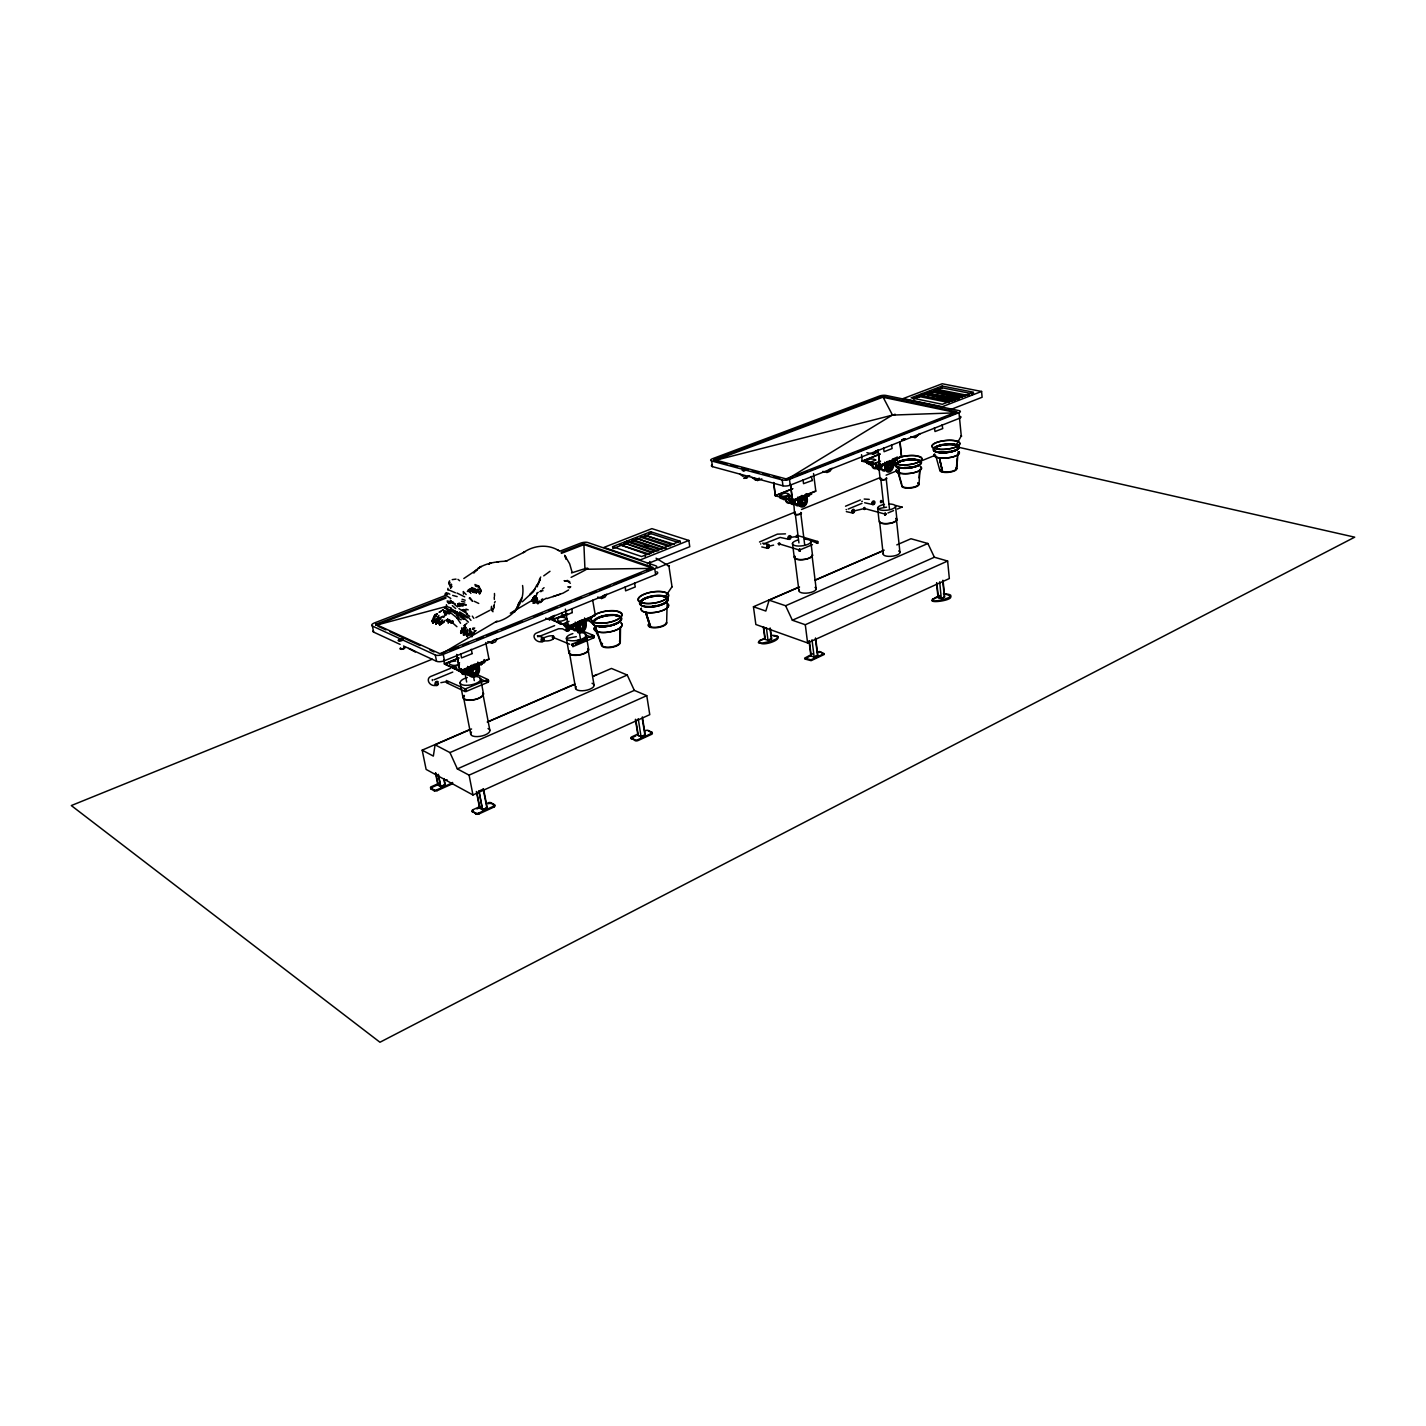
<?xml version="1.0" encoding="UTF-8"?>
<svg xmlns="http://www.w3.org/2000/svg" width="1426" height="1426" viewBox="0 0 1426 1426"><rect width="100%" height="100%" fill="white"/><g stroke="black" fill="none" stroke-linecap="round" stroke-linejoin="round"><path stroke-width="1.5" d="M463.86 627.155L465.5 627.725L465.233 626.21M467.371 636.638L468.013 633.572L466.872 634.285L467.371 636.638L468.013 633.572L466.694 635.176M619.882 641.914L620.114 627.315M620.292 642.235L620.524 627.44M666.637 623.215L667.208 600.542M534.803 601.006L533.413 600.97L533.574 598.207L534.465 602.806L535.374 599.134L537.032 597.975C540.721 610.292 530.686 595.23 532.005 601.326L533.021 598.67L532.005 601.326M534.518 596.87L534.803 595.783L533.181 597.94L534.839 595.765L534.714 596.852M467.051 636.424L467.336 633.394L467.068 634.32M437.586 618.831L437.657 617.066M471.97 634.392L472.042 636.477L472.38 633.875L470.491 633.732L469.796 631.183L472.042 636.477L471.863 633.358L468.708 635.051L466.872 634.107L468.726 633.821M463.45 634.909L463.913 632.11L464.929 633.126L463.61 635.283L463.913 632.11M534.394 600.257L535.089 597.601L533.288 598.938M537.103 601.897L537.869 603.43L537.335 601.843M449.653 613.929L447.247 613.376L447.39 611.326L445.233 611.219L450.527 613.305L447.728 611.629L445.732 613.055L446.463 614.695M472.487 629.276L473.165 627.814M465.464 632.235L465.536 631.183M467.336 631.201L467.478 629.276L466.765 630.809M432.078 620.221L431.971 621.629L433.183 618.973M919.057 477.942L919.663 469.528M918.968 484.573L920.037 469.653M956.383 468.441L957.202 458.031M956.739 468.762L958.076 451.846M441.507 616.763L438.994 620.221L439.493 623.643L438.192 623.198L438.335 621.362M464.502 632.306L463.61 635.283L464.413 629.846M469.528 634.837L469.047 630.292L470.224 628.634L469.831 631.486M476.89 592.146L474.68 588.564M496.052 622.003C512.629 618.082 525.338 603.501 522.576 585.516M441.133 617.725L438.923 620.363L438.762 622.788L440.456 624.214L441.49 620.114M435.803 616.246C439.03 613.216 431.294 619.169 434.431 620.399L435.215 621.968L437.301 621.433M436.998 618.795L437.122 621.273M461.222 630.898L460.83 633.376L461.792 630.256L460.83 633.376L460.634 632.164M476.676 591.594L476.355 589.58M445.304 593.947L446.409 593.145L447.586 594.321M592.218 636.852L594.196 635.871L593.733 637.85L572.949 646.584C570.257 641.86 574.928 648.652 571.879 644.249L592.824 635.479L593.929 637.529L592.539 637.672M532.985 598.991L533.074 600.114M441.187 624.214L442.63 619.918M437.016 614.178L435.162 614.962L437.39 613.733M458.388 605.979L457.924 603.751L459.297 603.358M436.249 616.709L435.821 615.64M471.578 728.989L435.09 744.8L433.344 756.101L422.185 750.147L468.922 729.916M465.5 627.725L465.268 629.151L465.945 627.565M537.032 597.975L536.568 602.146L538.422 601.701M437.408 621.968L435.964 624.16L435.732 622.021C439.208 619.918 434.556 624.695 437.212 622.182M491.881 610.809L494.341 607.423M440.01 619.33L439.939 617.315L439.03 618.973M535.855 602.503L533.93 602.022L533.324 603.323L534.001 601.309M436.677 623.269L435.821 622.467L436.944 621.237L436.231 624.142M461.846 627.743L461.578 631.415M439.547 624.303L439.814 621.95L440.901 622.699L439.885 624.962L440.42 621.986L439.547 624.927L439.155 623.322M463.557 627.743L462.826 631.95L464.323 632.538M535.552 597.227L537.049 593.751M465.036 629.65L465.553 634.606L468.441 633.821M434.021 620.31L433.076 623.269L434.021 620.31L435.215 621.968M591.077 618.296L584.963 620.863M468.512 591.612L469.903 589.384L474.751 589.776M462.594 671.593L463.129 673.571L464.823 672.519M491.524 606.353L491.132 609.758M533.431 601.736L534.162 600.613M531.916 601.041L532.522 598.991M450.527 588.154L451.65 586.336M460.919 633.269L461.204 632.306M769.131 600.168L765.815 611.041L753.445 606.745L755.851 624.499L807.597 642.948L949.342 578.546L947.63 561.042L934.369 557.227L792.357 620.239L785.601 605.747L769.131 600.168L799.54 586.995M768.864 546.835L767.206 546.568L768.454 545.481M464.769 689.239L465.981 691.521L488.262 682.163L488.209 680.648L487.157 679.774L464.876 689.115L465.981 691.521M486.694 680.826C488.245 677.243 490.241 683.143 486.997 681.985M484.626 662.466L484.198 659.578L484.412 662.609L478.138 664.997L477.639 662.324L478.601 664.997M533.609 597.28L534.803 595.783M452.719 620.88L450.366 622.378L449.653 619.971L449.279 622.182L448.655 620.221M535.641 595.997L533.36 598.011L534.625 596.318M437.818 683.91C436.32 686.904 434.342 681.147 437.319 682.394M533.36 598.011L535.356 596.442M435.696 620.417L436.071 619.49M666.334 548.35L636.21 538.208L665.853 548.636M538.172 583.608L540.365 579.223L537.477 584.553L538.636 583.555M432.827 622.075L434.146 620.542L432.916 623.144M446.463 619.882L447.372 619.597L446.819 621.219L447.051 619.953L448.851 620.043M434.538 617.28L433.557 619.704M438.887 615.355L435.821 622.467M476.302 586.549C478.78 584.268 480.615 589.491 481.043 591.398L480.241 592.877M811.679 494.162L806.813 496.159M443.718 617.387L445.465 614.535M566.051 580.863L564.108 580.685L569.651 581.505M449.636 584.607L449.618 582.396M533.324 603.323L534.197 602.182M494.483 602.948L495.161 601.487M784.817 498.904C773.872 499.546 783.819 489.581 789.166 494.448M514.911 611.861L519.207 602.61L516.675 608.884L513.004 612.449M471.133 635.016L471.863 636.566L472.024 633.928M467.336 591.523C468.887 586.888 474.822 589.544 477.621 591.523M886.116 478.316C886.134 480.277 879.076 480.17 881.66 478.316M466.445 632.235L466.962 631.183L466.872 634.107M539.224 579.936L540.704 577.013M434.609 615.925L433.361 619.009L434.36 620.488M881.963 502.059C879.664 504.679 880.181 498.298 882.017 501.257M445.732 613.055L447.372 611.451M536.889 584.91L533.36 591.558L522.273 601.825M492.398 609.722L492.059 608.153L492.968 611.772M568.867 629.739L566.692 629.739L568.225 628.1M533.181 597.94L534.768 596.621M491.863 643.322L493.449 640.381L497.068 638.901L495.482 641.86L491.863 643.322L487.781 641.557M535.766 596.407L536.408 595.248M444.52 614.036L444.573 611.736L445.892 611.665L443.878 611.79M442.131 623.019L445.215 620.328M433.754 616.478L435.251 614.356M518.422 603.768L521.56 598.171M549.58 619.775L551.274 616.834L554.75 615.408L553.056 618.349L549.58 619.775L545.712 618.224M442.381 617.244L443.094 616.032M533.627 601.13L533.52 602.342M601.647 598.528L603.43 595.569L606.799 594.214L604.998 597.155L601.647 598.528L597.708 597.048M471.863 633.358L471.863 636.566M465.553 634.606L463.45 632.984L464.038 632.003M493.539 605.961L494.341 604.535M665.086 597.013L672.02 586.746L668.901 566.051L656.067 558.19M537.673 585.052L537.299 586.799M645.247 555.908L645.283 556.8M447.924 588.314L447.871 589.972M475.981 591.327L476.837 590.043M479.956 593.269L480.776 589.74M827.009 472.469L829.148 469.475L832.035 468.334L829.896 471.329L827.009 472.469L822.82 471.4M625.248 586.852L625.586 590.845L635.265 586.959L634.534 582.931M493.646 606.549L494.287 605.818M873.229 454.181L875.421 451.186L878.202 450.081L876.01 453.076L873.229 454.181L866.883 452.648M915.064 437.622L920.02 433.575L915.064 437.622L910.804 436.641M561.862 612.681L562.094 617.173L572.147 612.574M472.559 588.261L471.935 587.583M461.168 632.681L462.487 631.468M589.045 620.88L589.152 620.773M875.778 465.482L875.956 465.375A4.973 3.565 -75.7 0 0 879.967 468.637M558.76 550.596C547.78 543.787 533.752 545.32 523.378 552.575L524.857 551.826L505.963 561.238C498.957 561.327 480.152 562.913 473.878 573.127M569.954 587.655L570.721 586.692M875.511 463.058L880.537 461.151M447.907 682.27L446.142 682.377L446.356 680.505L466.48 689.453M894.708 461.614L895.171 459.635L892.569 460.669L892.712 461.971L894.708 461.614L894.565 460.331M881.714 466.837L881.571 465.536L878.149 465.553L879.699 467.193L881.714 466.837L882.177 464.84M464.716 629.205L465.625 628.171M872.623 464.609L873.104 462.612L869.094 463.307L870.626 464.947L872.623 464.609L872.48 463.307M869.094 463.307L869.7 462.63L869.236 464.609M790.378 538.226L788.525 537.638L790.361 536.818M463.7 604.891C455.108 606.531 461.186 601.059 466.32 605.105L463.682 604.571M400.528 648.188L402.471 649.097L404.36 647.511M470.491 633.732L470.188 630.239M808.756 496.141L809.291 494.073L808.756 496.141L806.688 496.515L806.51 493.663M466.32 691.022L464.947 691.503L446.605 682.769M791.27 500.366L795.458 499.635L794.906 501.72L791.448 501.702L791.983 499.617L791.448 501.702M462.042 630.577L461.151 631.522L462.363 631.13M474.501 632.271L474.092 633.714L471.4 634.517M782.375 497.888L783.908 499.581L786.689 498.476M534.982 589.259L529.759 594.695L534.073 590.382M473.628 633.91L474.056 632.734M572.949 646.584L572.04 644.195M765.245 637.885C739.221 650.702 797.633 636.192 771.092 635.283M565.783 625.444L565.623 625.764A5.49 4.367 -67.8 0 1 564.696 623.447M435.126 621.13L433.361 622.324L434.467 621.183M759.327 641.415C759.719 648.563 788.614 637.761 773.516 635.8M444.252 622.075L441.4 623.928M535.089 597.601L534.429 598.777M457.799 604.499L459.404 606.424L459.029 603.982M446.178 606.317L451.436 608.136M759.505 542.005L777.366 534.144L785.494 533.859M585.64 621.005L587.904 620.613L588.617 618.296M571.844 627.244L572.575 624.927L571.844 627.244L568.279 627.137L565.356 609.098M899.146 475.304L899.36 475.232M447.247 613.376L448.174 612.503M563.466 623.893L559.919 623.786L560.899 622.859M448.869 603.679L449.921 602.004L448.299 601.095M539.705 602.806L542.433 601.006M481.4 664.659L482.202 662.234L481.4 664.659L479.047 665.086M464.27 625.479L466.962 623.269M464.163 671.789L465.001 669.347L464.163 671.789L461.792 672.216L444.431 664.017L443.7 659.739M460.545 671.646L461.668 670.63M453.628 666.922L452.505 667.903L452.238 666.477L453.753 668.491L456.106 668.063M535.178 601.398L533.841 602.325M515.677 609.971L518.565 607.405M474.769 571.683L477.175 569.544L463.806 578.528M475.678 570.863L477.175 569.544M542.29 589.188L544.055 587.708M892.712 459.136L897.275 457.176L897.364 459.814M942.087 424.77L942.746 428.584L935.01 431.525L934.404 427.8M467.496 635.319L468.441 634.374L467.443 633.928M540.846 601.469L537.121 602.556L538.012 602.36M474.698 627.939L473.521 629.436L472.897 628.741M777.58 637.315L777.473 636.406M811.269 476.444L812.339 480.509M543.734 575.872L549.99 571.291M571.808 608.635L572.254 612.663M745.976 470.152L745.531 469.314M568.582 589.954L563.02 593.18L546.871 598.599M464.074 625.693L465.179 624.927M464.02 633.483L464.929 633.126L463.503 633.607M541.381 599.651L542.807 598.884M939.253 449.404A14.171 4.421 -5.8 0 0 960.001 443.433A14.171 4.421 -5.8 0 0 938.486 441.775A14.171 4.421 -5.8 0 0 939.253 449.404L939.306 449.261A13.779 4.296 -5.8 0 0 959.466 444.288A13.779 4.296 -5.8 0 0 943.263 440.884A13.779 4.296 -5.8 0 0 934.173 448.174L939.306 449.261M569.224 587.601L570.168 586.977M442.933 609.865L439.065 612.342L440.794 611.451M644.178 603.376L644.427 603.216A15.151 5.544 -8.8 0 0 667.725 597.191A15.151 5.544 -8.8 0 0 652.448 592.04A15.151 5.544 -8.8 0 0 639.579 601.576L644.427 603.216M544.393 599.383L546.318 598.171M450.812 623.198L452.149 622.342M535.035 602.681L536.372 601.843M471.578 591.237L475.232 590.631M460.687 631.896L461.774 630.328M786.029 478.886L786.136 479.867L892.07 415.251L895.332 414.396L714.283 460.616L714.141 459.671L882.658 396.339L956.935 411.829L786.029 478.886L714.141 459.671M433.593 619.847L432.185 621.629L433.433 619.401M897.168 457.354L897.417 459.778L892.551 461.596L892.32 459.315M441.953 653.589L497.032 621.076M510.33 613.216L533.128 599.758M571.113 577.334C596.549 564.625 589.704 567.138 571.505 572.931M566.782 618.937C553.021 626.388 556.265 612.645 566.853 618.777M937.185 389.387L937.435 388.514L937.185 389.387L968.931 395.608M845.511 506.212L860.431 499.973M955.563 400.011L923.656 393.95L955.313 400.902M934.119 390.599L963.281 396.464M465.036 627.761L463.557 632.894M917.257 396.125L948.843 402.56M640.916 537.21L640.88 536.265L640.702 537.228L668.028 546.176M939.823 595.426C911.731 608.421 970.696 595.141 943.406 593.786M939.912 596.246C913.282 606.496 966.079 599.722 946.151 594.392M565.748 580.863L567.601 580.418M811.216 655.354L804.745 658.99L811.109 660.666L824.246 654.463L819.79 651.593L817.027 651.807M813.087 653.607L804.62 658.152L811.002 659.81L824.139 653.625L819.79 651.593M475.856 617.69L489.849 610.328M536.764 593.127L538.279 592.36M653.571 552.575L624.107 542.95L651.468 552.789M949.93 401.686L920.572 395.697L952.158 401.205M746.654 477.977L746.921 477.05M476.373 791.573L479.617 808.168L482.558 809.808L486.836 807.686L483.2 789.006M936.561 583.02L938.005 597.53L941.32 598.546L944.368 597.031L942.711 580.435M482.558 809.808L487.193 807.669L483.574 788.988L478.922 791.091L482.558 809.808L478.993 790.913M635.372 719.435L637.957 735.406L641.058 736.814L645.229 734.889L642.36 716.904M936.882 583.002L938.326 597.512L941.32 598.439L944.689 596.995L943.049 580.418M480.437 806.314L473.04 809.701A2.246 0.998 -12.1 0 0 472.363 811.216L475.874 813.176A2.246 0.998 -12 0 0 478.922 812.98L493.752 806.136A2.228 0.98 -11.8 0 0 494.412 804.638L490.865 802.713A2.228 0.98 -11.8 0 0 487.835 802.909L488.013 803.836M637.529 734.194L631.825 736.832A2.103 0.891 -9.6 0 0 631.379 738.151L635.087 739.844A2.103 0.909 -9.5 0 0 638.01 739.648L651.379 733.481A2.103 0.891 -9.3 0 0 651.789 732.162L648.046 730.486A2.103 0.891 -9.4 0 0 645.158 730.7M472.363 811.216L476.07 814.103A2.246 0.998 -12 0 0 479.1 813.889L493.931 807.063A2.228 0.98 -11.8 0 0 494.59 805.565L494.412 804.638M631.379 738.151L635.23 740.736A2.103 0.909 -9.5 0 0 638.153 740.522L651.522 734.372A2.103 0.891 -9.3 0 0 651.932 733.035L651.789 732.162M476.926 808.934L480.615 807.223M631.522 739.042A2.103 0.891 -9.6 0 1 631.968 737.705L635.764 735.959M422.185 750.147L426.124 769.416L472.969 794.977L649.775 714.658L646.762 695.656L634.32 690.38L627.244 675.033L611.451 668.438L593.198 676.334M462.256 671.753L468.156 669.133M434.877 621.611L435.839 621.914M561.773 623.786L557.299 622.431M452.595 783.587A2.175 0.927 -12.1 0 1 451.846 784.086L437.247 790.61A2.192 0.945 -12.4 0 1 434.306 790.824L430.973 788.97A2.175 0.927 -12.4 0 1 431.704 787.526L438.976 784.282M765.352 638.705L759.398 640.506M768.061 640.238L771.359 638.759L769.969 628.26M435.465 773.017L437.925 785.156L440.705 786.689L445.269 784.656L444.039 778.578M763.266 626.656L764.96 639.258L768.026 640.363L771.698 638.741L770.29 628.242M438.798 783.391L431.508 786.635A2.175 0.927 -12.4 0 0 430.795 788.061L434.11 789.915A2.192 0.927 -12.4 0 0 437.069 789.719L451.668 783.195A2.175 0.927 -12.1 0 0 452.612 782.428M435.09 744.8L449.956 752.589L457.354 768.899L469.083 775.156L646.762 695.656M792.357 620.239L805.298 624.731L947.63 561.042M880.715 466.498L885.065 464.751L884.815 462.184M457.354 768.899L634.32 690.38M871.553 464.288L874.53 463.094M793.676 501.435L794.585 513.806M449.956 752.589L627.244 675.033M785.601 605.747L927.88 543.502L934.369 557.227M487.211 722.002L574.589 684.177M592.877 676.263L596.941 674.498M753.445 606.745L798.4 587.298M814.727 580.222L884.191 550.151M487.781 721.966L574.963 684.23M815.743 579.99L882.605 551.024M896.794 544.892L910.982 538.743L927.88 543.502M486.676 681.396L487.781 680.933M573.537 644.944L571.755 645.087M575.409 644.16L586.639 639.436M592.253 637.083L593.269 636.656M812.446 544.661L799.54 550.08L779.166 543.859M797.045 535.356C799.968 538.475 793.355 537.299 797.045 535.356L817.793 541.541L818.007 543.395L811.18 540.793M886.027 513.699C884.922 517.995 883.657 510.455 885.92 514.358C883.14 517.388 886.134 510.437 885.19 514.126L864.477 508.494L853.211 511.168M887.917 512.986L893.549 510.615M897.328 509.046L901.909 507.103L895.671 505.446M615.907 615.693A13.993 5.223 -9.4 0 1 618.385 616.335L618.581 616.264A14.242 5.312 -9.4 0 0 616.068 615.604A13.707 5.116 -9.4 0 0 601.13 617.03A13.707 5.116 -9.4 0 0 593.626 623.037M458.905 657.974L444.52 663.839L459.885 670.969L488.833 659.026M595.159 615.123L568.172 626.264L552.201 619.847L567.53 613.59M450.438 668.384L432.078 675.924C424.859 677.76 428.976 686.726 435.821 685.443A2.192 1.711 -68.6 0 0 438.459 683.749M452.202 667.635L459.457 664.659M554.625 625.586L537.459 632.645C530.098 634.82 535.926 643.34 542.201 641.664A2.103 1.586 -72 0 0 544.358 639.401M569.01 621.308L565.106 623.002L568.849 624.624M433.932 679.828L452.773 672.074M539.26 636.406L558.725 628.706L562.593 628.813L566.746 631.076M763.427 544.001L780.165 537.406L788.952 539.349M848.22 509.046L861.981 503.36M444.431 664.017L458.815 658.135M567.441 613.768L552.094 620.025L568.368 626.567L595.355 615.426L592.681 600.168M472.291 653.589L461.543 657.921L460.741 653.75M403.54 645.996L436.552 661.308A5.864 2.192 -11.3 0 0 444.484 660.701L655.639 574.642A5.401 1.925 -8.7 0 0 656.691 571.79M896.116 465.767A12.406 3.975 -6.1 0 1 901.25 461.186A12.406 3.975 -6.1 0 1 914.922 459.814L917.471 460.259A12.887 4.118 -6.1 0 1 919.449 460.937M942.55 444.769A13.208 4.153 -5.8 0 0 934.993 451.596L937.381 452.202M450.295 650.577L458.495 647.244M462.594 645.586L468.744 643.09M476.944 639.775L483.075 637.297M487.175 635.622L497.424 631.486M501.524 629.811L522.005 621.522M534.304 616.531L542.504 613.216M548.654 610.738L556.853 607.405M560.953 605.747L571.184 601.594M575.284 599.936L581.434 597.458M589.633 594.125L595.783 591.647M599.883 589.972L610.114 585.836M614.214 584.179L640.862 573.377M647.012 570.899L651.094 569.224M446.623 594.999L374.45 622.93A5.633 1.979 -11.7 0 0 372.382 626.032L435.304 654.98A5.864 2.175 -11.3 0 0 443.236 654.356L654.73 568.635A5.419 1.907 -8.7 0 0 655.782 565.801L587.833 542.522A5.205 1.747 -9.3 0 0 580.685 543.128L560.062 551.113M432.292 659.186L71.3 805.565L379.958 1042.246L1354.7 537.174L958.397 447.229M657.136 568.011L795.334 511.97M801.519 509.474L879.913 477.692M886.099 475.179L896.419 470.99M921.16 460.955L935.599 455.108M647.386 563.769L689.756 546.711L688.847 540.454L651.896 528.636L603.911 547.406L640.345 559.883L688.847 540.454M815.654 490.972L792.393 500.294L790.467 484.929M798.364 499.403L793.622 501.453A3.333 2.478 -74.4 0 1 790.753 499.474M885.011 464.609L884.869 468.067M783.854 498.137L791.626 495.036M680.362 543.163L680.077 541.203L641.647 556.55L612.574 546.675L612.895 548.618L650.987 533.645L678.259 542.486M791.876 496.408C786.35 495.838 788.525 502.879 792.82 501.506M792.731 488.655L775.352 495.553L773.676 482.487L775.227 495.731L792.606 488.833M861.554 454.698L862.142 461.24L879.949 454.181M779.665 495.41L783.979 496.551L789.131 494.572M875.707 460.081L870.858 461.953L866.545 460.972M956.097 445.215L961.267 435.946L959.003 412.684A4.902 1.462 -5.8 0 0 959.003 410.617L886.045 395.448A4.706 1.355 -6.5 0 0 879.432 396.054L712.465 458.726A4.973 1.533 -7.9 0 0 711.681 460.99L712.465 466.641L782.963 485.803A5.187 1.676 -7.3 0 0 790.218 485.161L959.52 418.264A4.902 1.479 -5.8 0 0 960.304 416.392M812.357 480.473L803.533 483.664L803.052 479.813M862.267 461.061L880.074 454.003M462.327 606.121L463.486 605.676M711.681 460.99L782.214 479.938A5.187 1.658 -7.3 0 0 789.487 479.296L959.003 412.684M612.574 546.675L650.684 531.72L680.077 541.203M786.136 479.867L792.321 477.443M796.439 475.821L806.724 471.774M810.841 470.17L854.085 453.183M858.202 451.579L911.731 430.545M917.898 428.121L926.134 424.895M934.369 421.65L944.672 417.622M948.789 416L954.957 413.576M542.967 640.862C545.712 639.044 540.454 637.101 541.987 640.434C556.39 643.572 559.848 630.381 542.45 638.402M949.039 410.171L982.104 397.266L981.587 391.455L942.23 383.754L903.139 398.585L942.265 406.713L981.587 391.455M569.134 587.548L570.329 587.084M446.819 606.317L375.894 625.301L375.68 624.303L445.768 597.138M561.202 552.397L583.876 543.627L653.001 567.405L439.85 653.661L375.68 624.303M375.894 625.301L445.964 598.136M561.363 553.377L584.036 544.589L653.144 568.404M751.805 477.336L755.245 479.813L759.363 478.227M755.245 479.813L757.687 480.491L761.823 478.886M745.638 477.193L749.755 475.607M541.951 600.489L543.573 599.936M434.431 620.399L436.463 619.757L435.696 618.795M942.176 386.036L911.143 397.836L942.336 404.289L973.512 392.203L942.176 386.036L942.336 387.836L973.673 394.022M913.389 398.852L942.336 387.836M913.87 398.781L921.481 395.875L921.285 393.95M553.181 636.192L552.29 637.672L553.431 638.741M650.648 626.852L645.818 612.039L650.719 626.816M648.848 623.911A9.34 3.529 -8.8 0 0 650.238 627.262L650.488 627.315M454.092 668.063L453.236 668.099M560.222 594.232L553.003 596.621M451.685 622.699L453.04 622.217M463.985 633.768L463.949 632.484M449.76 582.2L448.834 583.341L450.83 587.851L451.418 584.125L451.561 585.32M746.208 478.12L747.598 477.443L746.547 476.979M742.964 469.6L744.051 469.386M743.552 469.493L742.18 470.366L743.677 470.651M585.355 620.863L584.517 618.242L585.106 620.898M593.733 637.85L592.467 636.388M784.264 496.498L784.585 498.993M793.212 498.993L788.631 497.924M880.127 464.145C880.305 470.847 881.268 459.885 875.528 463.147M488.102 682.216L486.961 680.345M620.898 613.002L616.478 611.166A15.401 5.722 -9.4 0 0 592.271 616.923A15.401 5.722 -9.4 0 0 606.335 622.752A15.401 5.722 -9.4 0 0 620.898 613.002L621.29 612.877M893.995 461.293A13.939 4.438 -6.2 0 0 910.697 464.306A13.939 4.438 -6.2 0 0 920.18 456.997L920.519 456.908M596.692 633.804L595.48 626.264L589.366 620.97M632.645 539.616L632.199 540.49L632.556 539.581L662.003 549.331M628.367 542.165L628.438 541.185L628.26 542.147L655.586 551.256M649.686 554.233L619.847 544.75L647.315 554.5M620.203 545.338L620.363 544.358M471.311 649.293L472.095 653.482M769.88 545.98L773.605 545.124M745.281 470.509L744.158 470.705M744.479 477.104L745.584 476.979M871.304 464.341L866.937 463.414M465.322 634.071L466.338 634.748M452.22 579.633L456.035 579.099M958.593 399.583L927.025 393.166L958.842 398.71M445.358 593.341L446.409 593.145M962.176 397.373L930.287 391.401L959.823 397.854M440.866 682.68L444.983 681.895M576.3 636.673L566.425 638.491L568.938 653.037M877.863 508.743L886.58 507.175M461.828 671.878L461.632 669.097M565.73 625.818C568.136 628.706 577.744 626.923 575.248 622.11M475.161 585.73L478.031 586.3M624.356 543.68L624.588 542.718M595.765 625.836L595.052 626.638L595.854 625.836A14.242 5.312 -9.4 0 0 612.2 625.354A14.242 5.312 -9.4 0 0 621.201 618.474M818.043 652.377L819.718 652.377M457.924 603.751L460.099 603.43M791.377 537.263L796.867 536.515M744.015 469.314L745.673 469.243M920.643 395.715L920.929 394.895M475.09 630.773L476.159 630.649M584.66 618.278L586.157 624.089M569.669 627.262L569.758 627.262A6.453 5.134 -67.7 0 1 563.377 623.554M506.907 560.846L505.339 561.006L506.658 560.881M449.137 619.597L450.776 621.344L453.218 621.486M864.192 499.047L869.254 499.367M864.619 502.754L872.872 504.572M447.621 609.597L456.142 613.358L464.894 619.294M436.677 622.627L436.053 624.285L435.572 622.841M473.075 592.253L476.052 592.289L474.805 592.414M540.614 590.899L543.003 590.738M903.353 438.78L905.385 439.226L901.678 439.957M883.585 448.049L884.084 451.721L892.106 448.548L891.535 444.876M744.176 470.633L743.071 470.705M745.21 478.298L743.677 478.298M461.632 671.878L460.848 669.15M894.779 415.002L957.024 412.774L882.765 397.23L714.283 460.616L726.957 464.003M903.478 438.709L905.207 439.19L901.909 439.921M587.369 569.224L650.951 568.421M539.812 591.523L541.363 591.523M817.597 541.47C815.779 545.944 818.88 539.616 816.456 543.056M533.306 600.738L534.536 600.756M450.58 611.308L452.202 611.326M875.992 465.66L880.02 466.623L878.131 450.384M567.691 586.924L570.043 587.031L569.081 586.674M461.525 601.309L464.787 602.057M448.406 609.544L444.27 607.939L445.714 608.118M632.288 540.525L659.632 549.598M636.406 538.921L636.691 537.941M674.445 544.322L644.427 535.089L672.074 544.607M644.659 535.677L645.105 534.821M439.048 622.859L440.028 622.948L439.244 623.768L439.083 622.823M449.386 611.772L456.73 617.69L460.545 623.269M478.245 665.033L478.084 662.306M783.64 496.533L784.122 499.047M452.666 595.373L457.158 596.621M940.358 469.332A8.164 2.638 -5.7 0 0 942.639 471.685L944.351 471.935A8.164 2.638 -5.7 0 0 953.37 470.865A8.164 2.638 -5.7 0 0 956.044 467.799M968.931 394.77L968.682 395.644M444.948 607.619L446.178 607.832M450.669 608.563L461.293 614.624M443.076 609.882L444.092 611.184M455.393 592.788L448.031 589.58M463.361 609.526L464.805 609.793M934.28 389.779L965.634 396.018M455.839 661.04C440.295 661.985 456.48 669.293 459.546 662.734M852.748 513.004L846.331 511.631M466.088 610.845L462.345 610.043L465.785 611.843M671.913 586.781L672.288 586.763M960.857 435.857L961.694 436.053M780.182 497.977L779.808 495.214M473.61 589.098L470.669 588.938L469.314 590.382L470.883 593.394M437.158 622.966L438.192 623.198M762.75 543.163L768.507 544.518M761.769 546.924L767.562 548.297M650.452 626.763L652.128 627.155A8.984 3.405 -8.8 0 0 661.004 626.353A8.984 3.405 -8.8 0 0 666.245 622.877M891.303 461.632L892.712 461.971M875.724 459.974C873.175 458.12 864.566 458.53 866.776 463.361M862.142 461.24L879.789 465.589L901.624 456.837L900.038 441.739M880.911 465.803L882.32 466.142M449.618 580.81L448.637 582.574L449.511 584.036M466.052 689.061L464.502 689.845L464.947 691.503M453.415 602.164L451.133 601.505M471.471 587.601L474.769 588.778M731.181 465.143L737.527 466.837M741.752 467.978L748.097 469.671M752.322 470.812L758.668 472.505M762.892 473.646L769.238 475.339M773.462 476.462L779.808 478.173M775.227 495.731L792.589 500.562L815.832 491.239L813.533 473.539M619.223 615.961L616.692 615.23A14.777 5.508 -9.4 0 0 599.045 617.315M616.014 615.622L618.349 616.299M462.06 599.294L465.197 600.221M474.127 630.862L475.197 631.183M465.91 609.134L468.191 609.847M452.63 610.471L457.39 612.164M543.217 637.582L537.442 635.711L537.958 636.887M942.639 471.685L939.449 457.835L942.622 472.184L939.663 460.028M641.058 536.319L670.398 545.908M628.634 541.238L657.974 550.989M472.719 592.093L474.288 592.628M458.53 613.608L467.55 617.975M447.853 602.129L450.669 603.216M920.18 456.997L915.367 455.75A13.939 4.438 -6.2 0 0 896.259 458.887M453.04 611.362L455.75 612.342M571.505 625.8L572.806 626.317M582.182 630.827L593.804 635.497M456.712 612.342L444.591 607.993M585.052 634.713L590.827 637.048M553.306 637.458L569.705 644.231M469.724 591.594L470.313 592.289M450.812 598.439L444.983 594.767M474.929 584.5L479.35 586.407M450.313 602.022L452.826 603.234M432.31 679.578L432.363 680.612M651.932 733.035L648.046 730.486M481.222 663.108L482.487 663.66M477.193 586.46L479.189 587.369M377.89 626.228L385.911 629.9M389.922 631.736L419.993 645.532M430.028 650.131L434.039 651.967M477.122 674.569L488.334 679.721M464.02 670.202L465.286 670.773A5.74 4.688 -63.8 0 0 468.548 674.409M479.796 678.705L485.375 681.289M372.988 630.969A5.615 1.979 -11.7 0 0 373.648 632.11L400.1 644.392M454.466 613.109L458.156 614.838M464.716 596.852L456.98 593.056M461.24 619.829L456.73 617.69L459.065 617.458L456.32 615.016M461.846 632.199L462.987 632.752M557.37 549.848L559.402 550.81M459.671 580.739L457.96 579.384M474.163 601.255L478.744 603.448M450.509 601.38L455.482 604M642.716 605.622L642.876 605.693A14.207 5.223 -8.8 0 0 666.459 601.612A14.207 5.223 -8.8 0 0 654.267 595.622A14.207 5.223 -8.8 0 0 640.987 604.767M450.527 613.305L447.104 611.433M477.674 585.872L478.583 586.336M567.352 580.988L570.364 583.27M540.757 602.235L539.563 600.988M467.265 613.626L458.905 608.635M447.621 593.02L449.832 594.196M462.452 603.626L463.539 604.321M410.866 649.4L415.376 651.842L408.674 648.384M457.55 606.941L454.145 604.125M460.955 606.193L459.172 605.052L459.404 606.424M450.224 600.221L451.204 600.845M459.564 611.914L468.691 617.529L470.954 620.399M460.651 614.909L468.388 622.146M450.01 621.166L447.532 619.365M433.754 619.615L434.36 621.023M466.373 614.018L469.707 616.317M739.773 474.056L743.213 476.534M754.247 477.995L757.687 480.491M466.159 594.571L463.254 591.523L463.521 594.196M434.484 619.383L433.13 617.85M449.778 585.23L451.757 586.906L450.509 585.836M478.744 586.514L477.55 585.747L479.118 587.173M452.327 605.64L455.696 608.563M476.997 589.669L478.28 590.792M469.225 598.154L472.576 601.202L469.938 597.654M450.723 621.273L456.926 626.709M460.705 616.798L463.343 619.401M478.78 587.191L481.043 591.398M894.049 462.987L898.736 468.191L899.485 475.375M447.728 611.629L448.958 613.037L448.459 612.164M435.91 622.057L436.837 623.18M564.678 555.338L569.651 563.787L572.076 572.183M478.583 592.503L479.653 594.161M564.803 555.498L565.552 556.586M472.309 616.121L473.86 618.385M470.491 589.865L471.257 591.006M477.514 590.239L478.191 591.309M892.141 414.431L882.658 396.339M472.862 632.057L473.521 633.287M477.817 589.027L479.314 592.556M471.846 634.748L471.222 633.394M471.774 589.045L473.307 591.968M443.486 609.954L444.163 612.485M565.979 558.315L565.249 556.407L565.89 559.188M596.282 629.258L601.861 644.944M595.908 629.472L601.576 645.39M448.263 623.269L447.479 619.597M650.399 627.351L646.192 614.392L650.238 627.262L651.985 627.672A9.34 3.529 -8.8 0 0 662.27 626.477A9.34 3.529 -8.8 0 0 666.566 622.289M447.675 602.663L447.211 600.916M470.224 628.634L471.133 632.877L470.83 631.504M898.309 472.131L901.749 484.198M897.4 470.295L902.052 486.623M935.866 456.16L939.841 470.437M446.837 606.799L446.445 604.677M470.58 589.152L471.043 591.024M372.382 626.032L373.648 632.11M437.069 789.719L437.247 790.61M434.11 789.915L434.306 790.824M431.508 786.635L431.704 787.526M430.795 788.061L430.973 788.97M443.682 778.614L444.912 784.692L440.794 786.528L438.335 774.371M438.245 774.532L440.705 786.689M435.821 772.999L438.281 785.138M451.668 783.195L451.846 784.086M435.304 654.98L436.552 661.308M469.083 775.156L472.969 794.977M475.874 813.176L476.07 814.103M443.236 654.356L444.484 660.701M473.04 809.701L473.218 810.628M463.628 697.795L470.705 734.247M460.117 682.787L463.022 697.706M476.73 791.555L479.974 808.15M478.922 812.98L479.1 813.889M467.478 669.418L468.174 673.001M493.752 806.136L493.931 807.063M492.63 803.676L492.808 804.585L490.865 802.713M464.448 670.541L466.659 682.02M461.204 669.186L461.792 672.216M459.885 670.969L456.676 654.391L460.081 671.272L489.029 659.329L485.749 642.556M473.575 676.797L474.305 680.63M467.692 666.459L468.191 669.293L467.675 666.584M478.78 663.66L479.493 668.313M480.669 678.972L483.503 693.892M489.831 730.201L482.897 693.785A9.839 3.868 -11.2 0 1 471.721 699.952A9.839 3.868 -11.2 0 1 464.448 695.656M575.658 688.633L569.527 653.108A9.465 3.636 -9.8 0 1 569.509 652.163M561.202 624.303L559.687 622.396L559.919 623.786M575.017 624.962L575.605 628.456M569.33 626.264L569.562 627.654M586.157 634.855L588.617 649.4M594 684.801L588.011 649.311A9.465 3.636 -9.8 0 1 581.362 654.374A9.465 3.636 -9.8 0 1 570.204 653.946M579.277 631.932L580.364 638.313M587.672 619.205L587.904 620.613M583.876 543.627L584.91 568.35M595.925 627.012L596.888 632.805M635.729 719.417L638.313 735.388L641.112 736.654L644.891 734.925L642.324 718.936M638.224 718.651L641.058 736.814M625.087 541.737L625.408 543.805M626.691 541.114L627.012 543.163M650.684 531.72L650.987 533.645M654.73 568.635L655.639 574.642M648.883 532.397L649.204 534.447M649.757 561.47L650.416 565.783M445.465 613.269L445.768 615.212M766.368 627.636L768.026 640.363M763.587 626.638L765.281 639.24M809.326 640.88L811.234 655.924M809.005 640.916L810.895 655.942L814.121 657.119L817.829 655.425L815.69 638.224M805.298 624.731L807.597 642.948M794.692 557.227L798.934 590.685M792.482 543.413L794.211 557.103M785.815 497.888L785.993 499.225M782.214 479.938L782.963 485.803M784.175 496.515L784.211 499.047M783.73 498.262L783.908 499.581M800.77 513.271L804.656 544.518M798.043 496.908L798.4 499.546M815.351 638.26L817.49 655.443L814.157 656.976L812 639.775M797.829 499.617L798.239 502.95M794.745 500.383L794.906 501.72M795.262 513.752L798.934 542.896M790.485 483.931L792.82 502.077M789.487 479.296L790.218 485.161M806.92 495.963L807.33 499.278M806.153 493.699L806.528 496.195M810.841 541.809L812.535 555.516M816.171 588.902L812.036 555.391A8.734 3.119 -7.1 0 1 802.161 559.562A8.734 3.119 -7.1 0 1 795.031 556.372M447.782 618.92L447.996 620.666M461.828 629.454L462.042 631.308M883.175 554.108L879.592 521.435A8.485 2.923 -6.3 0 0 889.378 523.324A8.485 2.923 -6.3 0 0 896.098 518.921M877.632 507.977L879.093 521.328A8.984 3.102 -6.3 0 0 890.127 523.378A8.984 3.102 -6.3 0 0 895.849 518.298M870.484 463.664L870.626 464.947M886.188 478.53L889.432 508.672M877.97 450.349L879.61 465.339L901.446 456.587L899.877 441.704M879.557 465.892L879.699 467.193M880.822 479.011L883.87 506.996M878.648 465.197L880.145 479.065M893.05 461.382L893.407 464.626M895.528 506.373L896.954 519.759M896.455 519.634L899.949 552.343M899.022 468.922L899.592 474.305M932.64 598.724L932.693 600.578M922.604 393.451L922.782 395.376L940.857 388.478L940.679 386.571M939.663 581.826L941.32 598.546M439.939 622.449L440.028 623.358M972.104 392.774L972.3 395.002M439.796 623.679L439.885 624.962M494.252 597.013L494.341 599.419M494.465 593.483L494.555 596.121M537.905 602.984L537.923 603.911M895.938 458.851A14.331 4.563 -6.2 0 1 919.289 456.391A14.331 4.563 -6.2 0 1 911.891 464.234A14.331 4.563 -6.2 0 1 893.603 461.329M918.576 464.965A12.406 3.975 -6.1 0 1 913.816 466.819M910.751 467.461A12.406 3.975 -6.1 0 1 898.968 467.354M917.364 460.241A12.406 3.975 -6.1 0 1 919.2 460.919M920.269 461.81A12.406 3.975 -6.1 0 1 920.536 462.808M915.439 459.511A13.369 4.278 -6.1 0 0 895.029 464.502A13.369 4.278 -6.1 0 0 912.123 467.532A13.369 4.278 -6.1 0 0 918.077 459.974L914.708 459.564A12.085 3.868 -6.1 0 0 901.392 460.901A12.085 3.868 -6.1 0 0 896.384 465.357M920.554 463.539A13.066 4.171 -6.1 0 0 917.809 459.707L915.242 459.243A13.066 4.171 -6.1 0 0 897.257 462.22A13.066 4.171 -6.1 0 0 901.107 467.657A13.066 4.171 -6.1 0 0 919.093 464.68M910.644 467.015A12.085 3.868 -6.1 0 1 904.405 467.496M917.078 459.992A12.085 3.868 -6.1 0 1 920.18 462.487M918.023 483.218A8.592 2.834 -6.1 0 1 912.194 487.852A8.592 2.834 -6.1 0 1 901.874 485.892M917.702 482.951A8.271 2.727 -6.1 0 1 912.087 487.407A8.271 2.727 -6.1 0 1 902.159 485.517M920.679 461.828A12.887 4.118 -6.1 0 1 907.988 468.191A12.887 4.118 -6.1 0 1 895.902 464.074A12.887 4.118 -6.1 0 1 914.868 459.832M920.465 461.864A12.674 4.046 -6.1 0 1 905.813 468.245A12.674 4.046 -6.1 0 1 898.041 462.612A12.674 4.046 -6.1 0 1 919.253 460.99M920.002 466.302A12.887 4.153 -6.1 0 1 910.162 473.414A12.887 4.153 -6.1 0 1 896.508 469.386M921 467.229A12.656 4.082 -6.1 0 1 910.144 473.343A12.656 4.082 -6.1 0 1 896.205 470.491M956.383 468.085A8.485 2.745 -5.7 0 1 953.602 471.275A8.485 2.745 -5.7 0 1 944.226 472.398L942.443 472.131A8.485 2.745 -5.7 0 1 940.073 469.689M958.842 446.071A13.208 4.153 -5.8 0 1 953.121 451.347A13.208 4.153 -5.8 0 1 937.149 452.256M949.306 444.092A13.208 4.153 -5.8 0 1 957.434 445.197M933.745 448.227A12.905 4.046 -5.8 0 1 951.427 443.86A12.905 4.046 -5.8 0 1 956.899 449.35A12.905 4.046 -5.8 0 1 937.31 451.81M933.87 450.331A12.905 4.046 -5.8 0 0 935.224 451.169L937.809 451.989A12.264 3.85 -5.8 0 0 955.117 450.26M958.129 448.21A12.264 3.85 -5.8 0 1 956.989 449.261M934.529 450.563A12.264 3.85 -5.8 0 1 934.048 449.618M934.404 448.584A12.264 3.85 -5.8 0 1 945.955 444.573A12.264 3.85 -5.8 0 1 957.933 446.231M949.591 451.365A11.943 3.743 -5.8 0 1 940.5 451.882M934.69 448.21A11.943 3.743 -5.8 0 1 947.47 444.199A11.943 3.743 -5.8 0 1 958.094 446.855M958.949 447.461A12.745 3.993 -5.8 0 1 946.187 452.648A12.745 3.993 -5.8 0 1 933.602 449.743M934.066 448.673A12.745 3.993 -5.8 0 1 944.689 444.787A12.745 3.993 -5.8 0 1 957.256 445.625M958.718 447.497A12.513 3.922 -5.8 0 1 949.431 452.167A12.513 3.922 -5.8 0 1 935.42 451.561M934.208 450.705A12.513 3.922 -5.8 0 1 933.816 449.725M934.28 448.673A12.513 3.922 -5.8 0 1 944.725 444.859A12.513 3.922 -5.8 0 1 957.06 445.678M959.021 451.792A12.727 4.028 -5.8 0 1 946.704 457.996A12.727 4.028 -5.8 0 1 934.583 453.967A12.495 3.957 -5.8 0 0 946.704 457.924A12.495 3.957 -5.8 0 0 958.807 451.828M886.455 477.96A3.369 1.105 -6.4 0 1 885.564 479.439A3.369 1.105 -6.4 0 1 881.25 479.813A3.369 1.105 -6.4 0 1 880.662 478.476M800.717 513.039A2.781 0.945 -7.2 0 1 798.542 514.376A2.781 0.945 -7.2 0 1 795.316 513.984M800.628 512.451A3.476 1.176 -7.2 0 1 800.485 514.055A3.476 1.176 -7.2 0 1 795.833 514.679A3.476 1.176 -7.2 0 1 795.173 513.164M804.46 495.303A6.043 4.456 -74.4 0 1 806.724 503.36A6.043 4.456 -74.4 0 1 799.772 506.141A6.043 4.456 -74.4 0 1 799.933 497.121M800.966 496.105A6.043 4.456 -74.4 0 1 802.125 495.446M799.344 505.588A6.043 4.456 -74.4 0 1 794.104 501.792M804.104 502.683A2.282 1.676 -74.4 0 1 801.59 502.701A2.282 1.676 -74.4 0 1 802.196 499.403A2.282 1.676 -74.4 0 1 804.603 499.956M798.221 505A5.134 3.797 -74.4 0 1 796.332 504.447M795.066 502.701A5.134 3.797 -74.4 0 1 794.781 501.506M798.007 504.376A4.421 3.262 -74.4 0 1 797.223 503.984M802.606 504.091A3.351 2.478 -74.4 0 1 799.701 501.97A3.351 2.478 -74.4 0 1 801.822 497.817A3.351 2.478 -74.4 0 1 804.727 499.938M804.264 502.451A3.351 2.478 -74.4 0 1 803.818 503.164M797.811 505.054A5.134 3.797 -74.4 0 1 796.171 503.859M793.872 503.253A5.116 3.797 -74.4 0 1 789.416 500.009M791.59 502.433A6.007 4.456 -74.4 0 1 785.209 499.296A6.007 4.456 -74.4 0 1 785.173 497.781M793.355 504.519A6.025 4.456 -74.4 0 1 789.273 498.886M787.437 501.97A5.116 3.797 -74.4 0 1 785.851 497.745M793.426 503.663A5.116 3.797 -74.4 0 1 789.986 500.17M793.801 502.594A4.403 3.262 -74.4 0 1 789.951 499.795M788.008 502.112A5.116 3.797 -74.4 0 1 787.277 501.382M786.457 499.189A5.116 3.797 -74.4 0 1 786.421 497.906M793.801 501.97A3.333 2.478 -74.4 0 1 791.555 499.706M884.387 471.061A5.864 4.189 -75.7 0 1 880.644 465.5M889.592 468.477A2.21 1.569 -75.7 0 1 887.756 467.051A2.21 1.569 -75.7 0 1 889.147 464.323A2.21 1.569 -75.7 0 1 890.983 465.749M890.662 467.407A2.21 1.569 -75.7 0 0 890.876 466.872A3.262 2.317 -75.7 0 1 890.448 467.692M889.664 460.58A5.864 4.189 -75.7 0 1 892.961 468.12A5.864 4.189 -75.7 0 1 885.974 470.919A5.864 4.189 -75.7 0 1 887.489 461.454M884.476 470.206A4.991 3.565 -75.7 0 1 882.712 469.653M882.034 468.904A4.991 3.565 -75.7 0 1 881.286 466.765M891.678 466.035A4.296 3.066 -75.7 0 0 887.578 462.434A4.296 3.066 -75.7 0 0 886.241 469.546A4.296 3.066 -75.7 0 0 891.464 467.122A3.262 2.317 -75.7 0 1 887.774 469.101A3.262 2.317 -75.7 0 1 888.255 463.842A3.262 2.317 -75.7 0 1 891.731 465.446M890.02 468.37A3.262 2.317 -75.7 0 1 886.437 468.138A3.262 2.317 -75.7 0 1 887.81 463.343A3.262 2.317 -75.7 0 1 890.911 465.25M885.047 470.366A4.991 3.565 -75.7 0 1 883.3 469.796M876.473 468.548A5.829 4.171 -75.8 0 1 871.607 464.787M880.644 469.582A5.847 4.171 -75.7 0 1 875.76 464.306M874.495 467.853A4.955 3.565 -75.8 0 1 872.498 465.696M880.555 468.78A4.973 3.565 -75.7 0 1 876.42 465.553M879.076 468.174A4.278 3.066 -75.7 0 1 876.348 465.215M879.165 467.158A3.244 2.317 -75.7 0 1 877.257 465.66M875.083 467.995A4.955 3.565 -75.8 0 1 873.068 465.839M879.379 467.282A3.244 2.317 -75.7 0 1 878.077 465.874M712.465 466.641A4.973 1.551 -7.9 0 1 712.358 464.751M889.093 504.002A9.002 3.048 -6.3 0 1 893.799 508.298A9.002 3.048 -6.3 0 1 879.111 509.599A9.002 3.048 -6.3 0 1 884.476 504.412M861.767 501.471A5.116 1.711 -6.5 0 1 862.374 501.292M846.474 509.67A5.134 1.729 -6.6 0 1 846.135 509.492M760.718 544.072A5.294 1.854 -7.5 0 1 760.7 543.823M769.327 546.746A1.943 1.337 -76.8 0 1 767.241 548.137A1.943 1.337 -76.8 0 1 767.152 545.16A1.943 1.337 -76.8 0 1 769.274 545.32M790.806 538.386A1.925 1.533 -68.6 0 1 788.293 538.885A1.925 1.533 -68.6 0 1 788.917 535.909A1.925 1.533 -68.6 0 1 791.109 536.942M898.683 550.953A8.431 3.03 -6.2 0 1 892.908 556.122A8.431 3.03 -6.2 0 1 883.407 553.306M815.03 587.387A8.681 3.226 -7.1 0 1 808.613 592.913A8.681 3.226 -7.1 0 1 799.255 589.811M812.357 554.678A9.233 3.298 -7.1 0 1 802.802 559.705A9.233 3.298 -7.1 0 1 794.674 556.193M804.585 539.206A9.269 3.244 -7.1 0 1 809.326 543.609A9.269 3.244 -7.1 0 1 794.745 545.552A9.269 3.244 -7.1 0 1 797.58 540.151M404.2 647.297A2.531 0.927 -11.6 0 1 404.36 648.527A2.531 0.927 -11.6 0 1 401.045 649.293A2.531 0.927 -11.6 0 1 400.296 648.188M617.422 622.716A13.707 5.116 -9.4 0 1 611.594 625.051M608.1 625.818A13.707 5.116 -9.4 0 1 598.207 625.961M620.934 617.012A14.777 5.508 -9.4 0 1 610.061 625.854A14.777 5.508 -9.4 0 1 592.574 623.215M597.672 625.836A14.438 5.383 -9.4 0 0 616.549 623.144A14.438 5.383 -9.4 0 0 618.884 615.675L616.424 614.98A14.438 5.383 -9.4 0 0 600.738 616.442A14.438 5.383 -9.4 0 0 592.842 622.77M608.011 625.301A13.351 4.973 -9.4 0 1 604.553 625.711M593.911 622.592A13.351 4.973 -9.4 0 1 601.219 616.745A13.351 4.973 -9.4 0 1 615.711 615.372L618.011 616.032A13.351 4.973 -9.4 0 1 620.257 618.171M619.793 641.361A9.501 3.636 -9.4 0 1 610.381 647.582A9.501 3.636 -9.4 0 1 602.521 643.393M619.009 643.839A9.126 3.494 -9.4 0 1 608.011 647.208A9.126 3.494 -9.4 0 1 602.022 643.999M619.401 641.076A9.126 3.494 -9.4 0 1 619.74 642.841M593.982 624.784A14.242 5.312 -9.4 0 1 593.163 623.519M594.375 620.613A14.242 5.312 -9.4 0 1 596.335 619.151M602.235 616.709A14.242 5.312 -9.4 0 1 605.783 615.889M620.863 619.918A13.993 5.223 -9.4 0 1 610.364 625.711A13.993 5.223 -9.4 0 1 595.925 625.693M594.232 624.713A13.993 5.223 -9.4 0 1 593.412 623.483M594.606 620.613A13.993 5.223 -9.4 0 1 596.514 619.187M599.152 617.868A13.993 5.223 -9.4 0 1 612.841 615.408M621.273 623.002A14.242 5.348 -9.4 0 1 607.726 632.271A14.242 5.348 -9.4 0 1 595.337 626.37M621.023 623.073A13.975 5.241 -9.4 0 1 607.726 632.181A13.975 5.241 -9.4 0 1 595.569 626.388M640.559 601.13A14.527 5.348 -8.8 0 1 661.468 595.729A14.527 5.348 -8.8 0 1 664.694 603.465A14.527 5.348 -8.8 0 1 642.68 606.193L640.737 605.23A14.527 5.348 -8.8 0 1 639.65 602.61M649.258 626.157A8.984 3.405 -8.8 0 1 649.115 623.536M667.208 600.061A13.476 4.955 -8.8 0 1 666.405 601.451M664.73 602.824A13.476 4.955 -8.8 0 1 652.484 606.496M640.737 603.822A13.476 4.955 -8.8 0 1 651.896 596.638A13.476 4.955 -8.8 0 1 667.118 598.76M655.871 605.497A13.137 4.831 -8.8 0 1 652.448 605.979M641.023 603.376A13.137 4.831 -8.8 0 1 653.589 596.104A13.137 4.831 -8.8 0 1 666.798 599.704M667.725 599.045A14.01 5.151 -8.8 0 1 649.757 607.066A14.01 5.151 -8.8 0 1 643.768 599.383A14.01 5.151 -8.8 0 1 666.798 597.868M667.671 603.555A13.993 5.187 -8.8 0 1 656.548 612.235A13.993 5.187 -8.8 0 1 641.147 608.332M668.348 604.802A13.743 5.098 -8.8 0 1 654.73 612.414A13.743 5.098 -8.8 0 1 641.397 608.314M579.526 639.49A3.743 1.408 -9.8 0 1 577.958 640.149M473.61 664.872A5.757 4.688 -63.8 0 1 478.084 670.808A5.757 4.688 -63.8 0 1 471.364 675.799A5.757 4.688 -63.8 0 1 469.207 668.152M470.045 666.905A5.757 4.688 -63.8 0 1 472.327 665.211M469.742 675.389A6.738 5.49 -63.8 0 1 464.323 669.578M474.181 664.159A6.756 5.508 -63.8 0 1 479.136 672.252A6.756 5.508 -63.8 0 1 469.885 676.067A6.756 5.508 -63.8 0 1 471.275 665.354M476.355 670.969A3.743 3.048 -63.8 0 1 471.329 673.589A3.743 3.048 -63.8 0 1 471.632 667.671A3.743 3.048 -63.8 0 1 476.444 669.115M467.906 674.231A5.74 4.688 -63.8 0 1 466.213 672.43M466.213 671.86A5.722 4.67 -63.7 0 1 461.561 670.986M463.2 671.272A6.702 5.49 -63.7 0 1 456.391 667.546M465.411 673.375A6.72 5.49 -63.7 0 1 460.598 670.755M459.332 670.273A5.704 4.67 -63.7 0 1 458.37 669.507M465.464 672.43A5.722 4.67 -63.7 0 1 462.077 671.236M466.088 671.147A4.92 4.028 -63.7 0 1 462.915 671.04M459.849 670.505A5.704 4.67 -63.7 0 1 458.887 669.757M580.685 620.684A5.544 4.385 -67.8 0 1 584.66 626.977A5.544 4.385 -67.8 0 1 577.78 630.934A5.544 4.385 -67.8 0 1 577.37 622.609M578.368 621.647A5.544 4.385 -67.8 0 1 579.491 620.987M575.231 630.916A6.488 5.151 -67.8 0 1 571.648 625.248M581.986 628.296A2.46 1.943 -67.8 0 1 579.223 627.565A2.46 1.943 -67.8 0 1 580.56 624.196A2.46 1.943 -67.8 0 1 583.091 625.533M583.02 626.763A2.46 1.943 -67.8 0 1 582.432 627.886M581.291 619.971A6.506 5.151 -67.8 0 1 585.961 627.369A6.506 5.151 -67.8 0 1 577.886 632.021A6.506 5.151 -67.8 0 1 577.405 622.217M578.992 629.098A5.526 4.385 -67.8 0 1 577.851 629.757M575.498 630.007A5.526 4.385 -67.8 0 1 574.428 629.597M573.537 628.848A5.526 4.385 -67.8 0 1 572.895 627.814M583.163 626.656A3.601 2.852 -67.8 0 1 578.279 628.937A3.601 2.852 -67.8 0 1 579.295 623.019A3.601 2.852 -67.8 0 1 583.323 625.729M574.09 629.062A5.526 4.385 -67.8 0 1 573.43 628.028M570.453 627.993A5.508 4.367 -67.8 0 1 568.511 626.816M572.111 629.169A6.47 5.134 -67.8 0 1 567.227 625.087M565.195 625.497A5.49 4.367 -67.7 0 1 564.536 624.463M572.165 628.26A5.508 4.367 -67.8 0 1 569.045 627.03M568.386 626.014A5.508 4.367 -67.8 0 1 568.011 624.766M570.667 627.244A4.741 3.761 -67.8 0 1 569.758 626.887M570.026 626.62A5.49 4.367 -67.8 0 1 567.673 626.87M577.94 632.663A10.035 3.779 -9.8 0 1 584.927 637.315A10.035 3.779 -9.8 0 1 568.742 640.292A10.035 3.779 -9.8 0 1 572.86 633.607M542.201 641.664A2.103 1.586 -72 0 1 541.345 638.812A2.103 1.586 -72 0 1 543.93 638.01M569.509 629.65A2.086 1.747 -61.2 0 1 567.013 631.201A2.086 1.747 -61.2 0 1 566.193 628.545A2.086 1.747 -61.2 0 1 568.814 627.458M435.803 685.425A2.192 1.711 -68.6 0 1 435.554 682.181A2.192 1.711 -68.6 0 1 438.335 682.181M465.536 672.199A2.175 1.854 -56.1 0 1 462.719 674.338A2.175 1.854 -56.1 0 1 462.309 671.022M592.057 683.286A9.394 3.761 -9.9 0 1 591.808 688.223A9.394 3.761 -9.9 0 1 580.008 690.683A9.394 3.761 -9.9 0 1 576.193 686.601M588.029 648.491A10.018 3.85 -9.8 0 1 578.421 655.176A10.018 3.85 -9.8 0 1 569.794 650.916M488.048 728.543A9.786 3.993 -11.4 0 1 487.193 733.909A9.786 3.993 -11.4 0 1 474.876 736.511A9.786 3.993 -11.4 0 1 471.507 732.037M483.022 692.893A10.428 4.1 -11.2 0 1 472.416 700.095A10.428 4.1 -11.2 0 1 464.181 695.407M475.108 676.459A10.463 4.028 -11.2 0 1 477.995 682.377A10.463 4.028 -11.2 0 1 461.721 684.551A10.463 4.028 -11.2 0 1 467.3 677.51M446.088 780.147A2.175 0.927 -12.1 0 1 447.14 779.826M472.541 812.125A2.246 0.998 -12.1 0 1 472.79 810.877M488.815 803.551A2.228 0.98 -11.8 0 1 490.865 803.551M778.293 543.698C779.701 547.887 780.61 540.169 778.293 543.698M647.832 533.841L647.832 533.841M863.675 508.333C864.958 512.397 865.849 504.947 863.675 508.333M668.42 566.211L669.4 565.783L668.455 566.122M852.427 510.74C853.229 515 855.012 508.422 852.427 510.74M899.2 467.978L898.273 468.388L899.2 467.978M894.512 462.773L893.585 463.2L894.512 462.773M798.667 549.937C800.022 554.037 800.966 546.301 798.667 549.937M901.107 506.961C902.854 507.888 902.319 506.604 901.054 506.925M615.818 546.318L615.818 546.318M913.727 397.694L913.727 397.694M872.516 502.344C873.175 506.729 875.849 499.938 872.516 502.344M944.315 396.624L940.536 397.052L944.315 396.624M476.997 590.239L476.248 592.966L476.997 590.239M402.97 639.597L398.549 640.381L402.97 639.597M800.218 550.864C797.33 551.755 800.075 546.871 800.146 550.793M648.616 545.677L644.463 546.122L648.616 545.677M478.993 567.851L477.87 568.617L481.115 566.425L478.993 567.851M489.778 563.448L488.672 564.09L491.007 562.824L489.778 563.448M498.369 562.111L497.086 562.2L498.494 562.129M805.244 503.2A2.264 1.658 -74.4 0 0 805.12 499.421A2.264 1.658 -74.4 0 0 802.606 501.97A2.264 1.658 -74.4 0 0 805.244 503.2M891.535 468.352A2.192 1.569 -75.7 0 0 891.464 464.68A2.192 1.569 -75.7 0 0 889.075 467.14A2.192 1.569 -75.7 0 0 891.535 468.352M804.656 504.358A5.151 3.797 -74.4 0 0 803.64 495.998A5.151 3.797 -74.4 0 0 798.346 502.487A5.151 3.797 -74.4 0 0 804.656 504.358M805.227 504.519A5.151 3.797 -74.4 0 0 804.211 496.159A5.151 3.797 -74.4 0 0 798.916 502.647A5.151 3.797 -74.4 0 0 805.227 504.519M804.317 503.877A4.438 3.262 -74.4 0 0 803.444 496.694A4.438 3.262 -74.4 0 0 798.881 502.273A4.438 3.262 -74.4 0 0 804.317 503.877M804.62 503.396A3.351 2.478 -74.4 0 0 803.943 497.941A3.351 2.478 -74.4 0 0 800.503 502.184A3.351 2.478 -74.4 0 0 804.62 503.396M890.787 469.546A4.991 3.565 -75.7 0 0 889.931 461.4A4.991 3.565 -75.7 0 0 884.922 467.639A4.991 3.565 -75.7 0 0 890.787 469.546M891.375 469.689A4.991 3.565 -75.7 0 0 890.519 461.543A4.991 3.565 -75.7 0 0 885.493 467.781A4.991 3.565 -75.7 0 0 891.375 469.689M854.014 512.38A1.889 1.248 -78 0 0 853.657 509.332A1.889 1.248 -78 0 0 851.946 511.774A1.889 1.248 -78 0 0 854.014 512.38M874.013 504.341A1.872 1.444 -70.5 0 0 874.352 501.168A1.872 1.444 -70.5 0 0 871.946 502.861A1.872 1.444 -70.5 0 0 874.013 504.341M399.53 641.023A2.531 0.909 -11.6 0 0 403.255 639.543A2.531 0.909 -11.6 0 0 399.494 639.418A2.531 0.909 -11.6 0 0 399.53 641.023M596.318 622.912A15.846 5.882 -9.4 0 0 621.914 615.872A15.846 5.882 -9.4 0 0 601.326 612.075A15.846 5.882 -9.4 0 0 596.318 622.912M644.32 603.394A15.579 5.704 -8.8 0 0 668.687 596.05A15.579 5.704 -8.8 0 0 647.03 593.109A15.579 5.704 -8.8 0 0 644.32 603.394M475.963 673.411A2.531 2.05 -63.8 0 0 476.605 669.186A2.531 2.05 -63.8 0 0 473.093 671.272A2.531 2.05 -63.8 0 0 475.963 673.411M583.002 628.919A2.424 1.925 -67.8 0 0 583.644 624.82A2.424 1.925 -67.8 0 0 580.364 626.798A2.424 1.925 -67.8 0 0 583.002 628.919M475.018 672.733A2.549 2.068 -63.8 0 0 475.25 668.491A2.549 2.068 -63.8 0 0 471.881 671.004A2.549 2.068 -63.8 0 0 475.018 672.733M476.017 675.158A5.757 4.688 -63.8 0 0 476.551 665.568A5.757 4.688 -63.8 0 0 468.922 671.218A5.757 4.688 -63.8 0 0 476.017 675.158M475.197 674.284A4.955 4.028 -63.8 0 0 475.642 666.049A4.955 4.028 -63.8 0 0 469.101 670.897A4.955 4.028 -63.8 0 0 475.197 674.284M475.482 673.678A3.743 3.048 -63.8 0 0 475.821 667.439A3.743 3.048 -63.8 0 0 470.847 671.111A3.743 3.048 -63.8 0 0 475.482 673.678M582.86 630.684A5.544 4.385 -67.8 0 0 583.466 621.38A5.544 4.385 -67.8 0 0 576.336 626.745A5.544 4.385 -67.8 0 0 582.86 630.684M582.04 629.846A4.759 3.779 -67.8 0 0 582.574 621.843A4.759 3.779 -67.8 0 0 576.425 626.46A4.759 3.779 -67.8 0 0 582.04 629.846M582.396 629.24A3.618 2.852 -67.8 0 0 582.788 623.18A3.618 2.852 -67.8 0 0 578.136 626.656A3.618 2.852 -67.8 0 0 582.396 629.24"/></g></svg>
